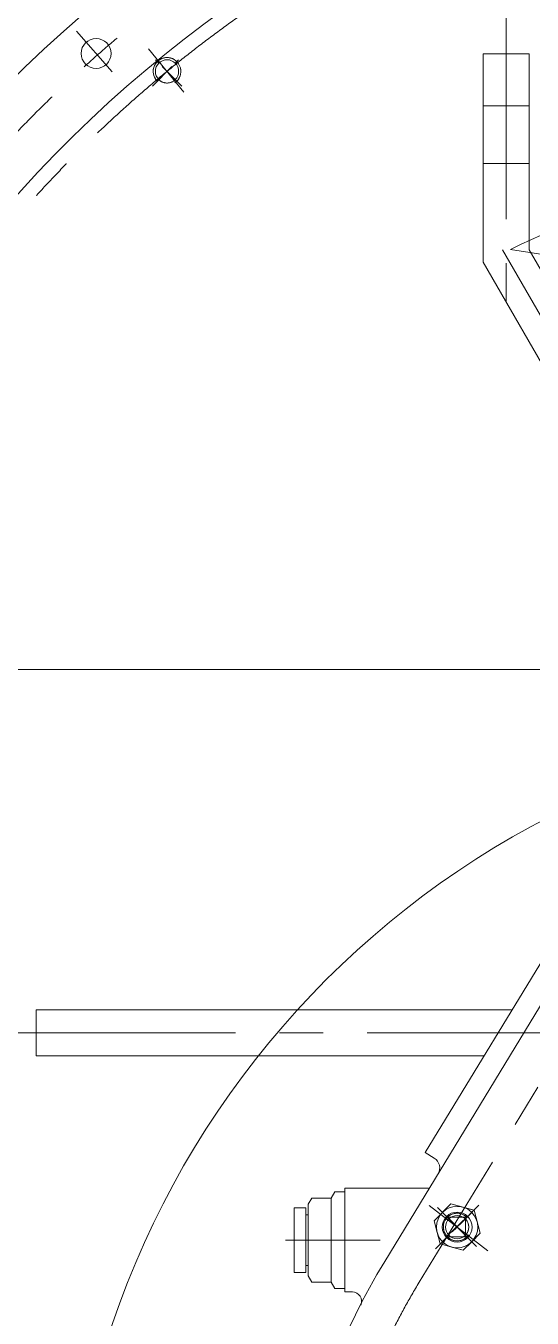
# Model space of a CAD drawing. Header units: millimetres. Extents: x 2 to 671028, y -1 to 511258.
# Drawn here: x 92961 to 98548, y 97864 to 112115 of the extents above; entities that cross this region are included whole.
import ezdxf

# ---------------------------------------------------------------- set-up
doc = ezdxf.new("R2010")
doc.units = ezdxf.units.MM
doc.header["$LTSCALE"] = 25.4
doc.linetypes.add('CENTER', pattern=[50.8, 31.75, -6.35, 6.35, -6.35])
doc.linetypes.add('点画线', pattern=[18, 12, -2, 2, -2])
for name, color, linetype, lineweight in [('CAXA1', 5, 'CENTER', 5), ('中心线层', 5, 'CENTER', 5), ('粗实线层', 7, 'Continuous', 5), ('细实线层', 7, 'Continuous', 5)]:
    doc.layers.add(name, color=color, linetype=linetype, lineweight=lineweight)

msp = doc.modelspace()

# ---------------------------------------------------------------- linework, layer by layer
at = {"color": 7, "lineweight": 5}
for p, q in [((94422.72, 111731.42), (94416.65, 111726.24)), ((94429.05, 111736.27), (94422.72, 111731.42)), ((94435.63, 111740.79), (94429.05, 111736.27)), ((94442.43, 111744.96), (94435.63, 111740.79)), ((94449.44, 111748.77), (94442.43, 111744.96)), ((94456.64, 111752.2), (94449.44, 111748.77)), ((94464.01, 111755.26), (94456.64, 111752.2)), ((94471.54, 111757.92), (94464.01, 111755.26)), ((94479.19, 111760.19), (94471.54, 111757.92)), ((94486.94, 111762.05), (94479.19, 111760.19)), ((94494.79, 111763.5), (94486.94, 111762.05)), ((94502.7, 111764.55), (94494.79, 111763.5)), ((94510.65, 111765.17), (94502.7, 111764.55)), ((94518.63, 111765.38), (94510.65, 111765.17)), ((94526.61, 111765.17), (94518.63, 111765.38)), ((94534.56, 111764.55), (94526.61, 111765.17)), ((94542.47, 111763.5), (94534.56, 111764.55)), ((94550.32, 111762.05), (94542.47, 111763.5)), ((94558.07, 111760.19), (94550.32, 111762.05)), ((94565.72, 111757.92), (94558.07, 111760.19)), ((94573.24, 111755.26), (94565.72, 111757.92)), ((94580.62, 111752.2), (94573.24, 111755.26)), ((94587.82, 111748.77), (94580.62, 111752.2)), ((94594.83, 111744.96), (94587.82, 111748.77)), ((94601.63, 111740.79), (94594.83, 111744.96)), ((94608.21, 111736.27), (94601.63, 111740.79)), ((94614.54, 111731.42), (94608.21, 111736.27)), ((94620.6, 111726.24), (94614.54, 111731.42)), ((98006.23, 111805.37), (98006.23, 109509.5)), ((98006.23, 111805.37), (98514.23, 111805.37)), ((98514.23, 111805.37), (98514.23, 109645.61)), ((94366.44, 111620.96), (94366.23, 111612.98)), ((94366.23, 111612.98), (94366.44, 111605)), ((94367.06, 111628.91), (94366.44, 111620.96)), ((94366.44, 111605), (94367.06, 111597.05)), ((94368.11, 111636.82), (94367.06, 111628.91)), ((94367.06, 111597.05), (94368.11, 111589.14)), ((94369.56, 111644.67), (94368.11, 111636.82)), ((94368.11, 111589.14), (94369.56, 111581.29)), ((94371.42, 111652.42), (94369.56, 111644.67)), ((94373.69, 111660.07), (94371.42, 111652.42)), ((94376.35, 111667.6), (94373.69, 111660.07)), ((94379.41, 111674.97), (94376.35, 111667.6)), ((94382.84, 111682.17), (94379.41, 111674.97)), ((94386.65, 111689.18), (94382.84, 111682.17)), ((94390.82, 111695.98), (94386.65, 111689.18)), ((94395.34, 111702.56), (94390.82, 111695.98)), ((94400.19, 111708.89), (94395.34, 111702.56)), ((94405.37, 111714.96), (94400.19, 111708.89)), ((94410.87, 111720.74), (94405.37, 111714.96)), ((94416.65, 111726.24), (94410.87, 111720.74)), ((94626.39, 111720.74), (94620.6, 111726.24)), ((94631.88, 111714.96), (94626.39, 111720.74)), ((94626.39, 111720.74), (94626.39, 111720.74)), ((94637.07, 111708.89), (94631.88, 111714.96)), ((94641.92, 111702.56), (94637.07, 111708.89)), ((94646.44, 111695.98), (94641.92, 111702.56)), ((94650.61, 111689.18), (94646.44, 111695.98)), ((94654.42, 111682.17), (94650.61, 111689.18)), ((94657.85, 111674.97), (94654.42, 111682.17)), ((94660.91, 111667.6), (94657.85, 111674.97)), ((94663.57, 111660.07), (94660.91, 111667.6)), ((94665.84, 111652.42), (94663.57, 111660.07)), ((94667.7, 111644.67), (94665.84, 111652.42)), ((94669.15, 111636.82), (94667.7, 111644.67)), ((94667.7, 111581.29), (94669.15, 111589.14)), ((94670.19, 111628.91), (94669.15, 111636.82)), ((94669.15, 111589.14), (94670.19, 111597.05)), ((94670.82, 111620.96), (94670.19, 111628.91)), ((94670.19, 111597.05), (94670.82, 111605)), ((94671.03, 111612.98), (94670.82, 111620.96)), ((94670.82, 111605), (94671.03, 111612.98)), ((94369.56, 111581.29), (94371.42, 111573.54)), ((94371.42, 111573.54), (94373.69, 111565.89)), ((94373.69, 111565.89), (94376.35, 111558.36)), ((94376.35, 111558.36), (94379.41, 111550.99)), ((94379.41, 111550.99), (94382.84, 111543.79)), ((94382.84, 111543.79), (94386.65, 111536.78)), ((94386.65, 111536.78), (94390.82, 111529.98)), ((94390.82, 111529.98), (94395.34, 111523.4)), ((94395.34, 111523.4), (94400.19, 111517.07)), ((94400.19, 111517.07), (94405.37, 111511)), ((94405.37, 111511), (94410.87, 111505.22)), ((94410.87, 111505.22), (94427.88, 111522.23)), ((94410.87, 111505.22), (94410.87, 111505.22)), ((94427.88, 111522.23), (94427.88, 111522.23)), ((94427.88, 111522.23), (94432.75, 111517.6)), ((94432.75, 111517.6), (94437.86, 111513.24)), ((94437.86, 111513.24), (94443.19, 111509.15)), ((94443.19, 111509.15), (94448.73, 111505.34)), ((94448.73, 111505.34), (94454.46, 111501.83)), ((94454.46, 111501.83), (94460.36, 111498.63)), ((94460.36, 111498.63), (94466.43, 111495.73)), ((94466.43, 111495.73), (94472.64, 111493.16)), ((94472.64, 111493.16), (94478.97, 111490.92)), ((94478.97, 111490.92), (94485.41, 111489.01)), ((94485.41, 111489.01), (94491.95, 111487.44)), ((94491.95, 111487.44), (94498.55, 111486.22)), ((94498.55, 111486.22), (94505.21, 111485.34)), ((94505.21, 111485.34), (94511.91, 111484.82)), ((94511.91, 111484.82), (94518.63, 111484.64)), ((94518.63, 111484.64), (94525.35, 111484.82)), ((94525.35, 111484.82), (94532.04, 111485.34)), ((94532.04, 111485.34), (94538.71, 111486.22)), ((94538.71, 111486.22), (94545.31, 111487.44)), ((94545.31, 111487.44), (94551.85, 111489.01)), ((94551.85, 111489.01), (94558.29, 111490.92)), ((94558.29, 111490.92), (94564.62, 111493.16)), ((94564.62, 111493.16), (94570.83, 111495.73)), ((94570.83, 111495.73), (94576.89, 111498.63)), ((94576.89, 111498.63), (94582.8, 111501.83)), ((94582.8, 111501.83), (94588.53, 111505.34)), ((94588.53, 111505.34), (94594.07, 111509.15)), ((94594.07, 111509.15), (94599.4, 111513.24)), ((94599.4, 111513.24), (94604.51, 111517.6)), ((94604.51, 111517.6), (94609.38, 111522.23)), ((94609.38, 111522.23), (94609.38, 111522.23)), ((94609.38, 111522.23), (94626.39, 111505.22)), ((94626.39, 111505.22), (94631.88, 111511)), ((94626.39, 111505.22), (94626.39, 111505.22)), ((94631.88, 111511), (94637.07, 111517.07)), ((94637.07, 111517.07), (94641.92, 111523.4)), ((94641.92, 111523.4), (94646.44, 111529.98)), ((94646.44, 111529.98), (94650.61, 111536.78)), ((94650.61, 111536.78), (94654.42, 111543.79)), ((94654.42, 111543.79), (94657.85, 111550.99)), ((94657.85, 111550.99), (94660.91, 111558.36)), ((94660.91, 111558.36), (94663.57, 111565.89)), ((94663.57, 111565.89), (94665.84, 111573.54)), ((94665.84, 111573.54), (94667.7, 111581.29)), ((98006.23, 111233.87), (98514.23, 111233.87)), ((98006.23, 110598.87), (98514.23, 110598.87)), ((101399.95, 104647.41), (98514.23, 109645.61)), ((100960.37, 104392.78), (98006.23, 109509.5)), ((116346.95, 105015.85), (90079.74, 105015.85)), ((99812.14, 103703.05), (97368.73, 99689.28)), ((99741.87, 103123.59), (96921.49, 98490.58)), ((98327.57, 101264.37), (93075.85, 101264.37)), ((98018.33, 100756.37), (93075.85, 100756.37)), ((97368.73, 99689.28), (97466.35, 99629.86)), ((96075.96, 99119.7), (96115.79, 99188.69)), ((96115.79, 99188.69), (96329.96, 99188.69)), ((96329.96, 99188.69), (96329.93, 98259.94)), ((96329.96, 99188.69), (96369.85, 99257.77)), ((96369.85, 99257.77), (96482.26, 99257.77)), ((96482.22, 98152.87), (96482.25, 99295.87)), ((96482.25, 99143.37), (96482.26, 99295.87)), ((96482.25, 99143.37), (96482.25, 99295.87)), ((97404.53, 99295.84), (96482.25, 99295.87)), ((95923.43, 98368.73), (95923.45, 99079.93)), ((95923.45, 99079.93), (96050.45, 99079.92)), ((96050.45, 99079.92), (96050.43, 98368.72)), ((96075.96, 99119.7), (96075.95, 99003.72)), ((97651.6, 99123.48), (97464.95, 98936.83)), ((97558.28, 99030.16), (97651.6, 99123.48)), ((97651.6, 99123.48), (97651.6, 99123.48)), ((97651.6, 99123.48), (97779.09, 99089.32)), ((97906.57, 99055.16), (97651.6, 99123.48)), ((97779.09, 99089.32), (97779.09, 99089.32)), ((97779.09, 99089.32), (97906.57, 99055.16)), ((97906.57, 99055.16), (97906.57, 99055.16)), ((97906.57, 99055.16), (97940.73, 98927.68)), ((97974.89, 98800.19), (97906.57, 99055.16)), ((96050.45, 99003.72), (96075.95, 99003.72)), ((96075.95, 99003.72), (96075.93, 98329.06)), ((97464.95, 98936.83), (97558.28, 99030.16)), ((97499.11, 98809.35), (97464.95, 98936.83)), ((97464.95, 98936.83), (97464.95, 98936.83)), ((97464.95, 98936.83), (97533.27, 98681.86)), ((97572.71, 98907.96), (97570.85, 98900.2)), ((97574.98, 98915.61), (97572.71, 98907.96)), ((97577.64, 98923.13), (97574.98, 98915.61)), ((97580.7, 98930.5), (97577.64, 98923.13)), ((97584.13, 98937.7), (97580.7, 98930.5)), ((97587.94, 98944.71), (97584.13, 98937.7)), ((97592.11, 98951.52), (97587.94, 98944.71)), ((97596.63, 98958.09), (97592.11, 98951.52)), ((97601.48, 98964.42), (97596.63, 98958.09)), ((97606.67, 98970.49), (97601.48, 98964.42)), ((97612.16, 98976.28), (97606.67, 98970.49)), ((97606.67, 98766.54), (97827.68, 98976.28)), ((97617.94, 98981.77), (97612.16, 98976.28)), ((97612.16, 98976.28), (97827.68, 98976.28)), ((97827.68, 98760.75), (97612.16, 98976.28)), ((97624.01, 98986.95), (97617.94, 98981.77)), ((97630.34, 98991.81), (97624.01, 98986.95)), ((97636.92, 98996.33), (97630.34, 98991.81)), ((97643.72, 99000.5), (97636.92, 98996.33)), ((97650.73, 99004.3), (97643.72, 99000.5)), ((97657.93, 99007.74), (97650.73, 99004.3)), ((97665.31, 99010.79), (97657.93, 99007.74)), ((97672.83, 99013.45), (97665.31, 99010.79)), ((97680.48, 99015.72), (97672.83, 99013.45)), ((97688.23, 99017.58), (97680.48, 99015.72)), ((97696.08, 99019.04), (97688.23, 99017.58)), ((97703.99, 99020.08), (97696.08, 99019.04)), ((97711.94, 99020.7), (97703.99, 99020.08)), ((97719.92, 99020.91), (97711.94, 99020.7)), ((97727.9, 99020.7), (97719.92, 99020.91)), ((97735.85, 99020.08), (97727.9, 99020.7)), ((97743.76, 99019.04), (97735.85, 99020.08)), ((97751.61, 99017.58), (97743.76, 99019.04)), ((97759.36, 99015.72), (97751.61, 99017.58)), ((97767.01, 99013.45), (97759.36, 99015.72)), ((97774.54, 99010.79), (97767.01, 99013.45)), ((97781.91, 99007.74), (97774.54, 99010.79)), ((97789.11, 99004.3), (97781.91, 99007.74)), ((97796.12, 99000.5), (97789.11, 99004.3)), ((97802.92, 98996.33), (97796.12, 99000.5)), ((97809.5, 98991.81), (97802.92, 98996.33)), ((97815.83, 98986.95), (97809.5, 98991.81)), ((97827.68, 98976.28), (97810.67, 98959.26)), ((97810.67, 98959.26), (97810.67, 98777.76)), ((97815.3, 98954.39), (97810.67, 98959.26)), ((97810.67, 98959.26), (97810.67, 98777.76)), ((97819.66, 98949.28), (97815.3, 98954.39)), ((97821.9, 98981.77), (97815.83, 98986.95)), ((97823.75, 98943.95), (97819.66, 98949.28)), ((97827.68, 98976.28), (97821.9, 98981.77)), ((97827.56, 98938.41), (97823.75, 98943.95)), ((97831.07, 98932.68), (97827.56, 98938.41)), ((97834.27, 98926.78), (97831.07, 98932.68)), ((97837.17, 98920.71), (97834.27, 98926.78)), ((97839.74, 98914.51), (97837.17, 98920.71)), ((97841.98, 98908.17), (97839.74, 98914.51)), ((97843.89, 98901.73), (97841.98, 98908.17)), ((97940.73, 98927.68), (97940.73, 98927.68)), ((97940.73, 98927.68), (97974.89, 98800.19)), ((97533.27, 98681.86), (97499.11, 98809.35)), ((97499.11, 98809.35), (97499.11, 98809.35)), ((97567.73, 98876.49), (97567.52, 98868.51)), ((97567.52, 98868.51), (97567.73, 98860.54)), ((97568.36, 98884.44), (97567.73, 98876.49)), ((97567.73, 98860.54), (97568.36, 98852.58)), ((97569.4, 98892.35), (97568.36, 98884.44)), ((97568.36, 98852.58), (97569.4, 98844.67)), ((97570.85, 98900.2), (97569.4, 98892.35)), ((97569.4, 98844.67), (97570.85, 98836.83)), ((97570.85, 98836.83), (97572.71, 98829.07)), ((97572.71, 98829.07), (97574.98, 98821.42)), ((97574.98, 98821.42), (97577.64, 98813.9)), ((97577.64, 98813.9), (97580.7, 98806.53)), ((97580.7, 98806.53), (97584.13, 98799.33)), ((97584.13, 98799.33), (97587.94, 98792.31)), ((97587.94, 98792.31), (97592.11, 98785.51)), ((97592.11, 98785.51), (97596.63, 98778.93)), ((97596.63, 98778.93), (97601.48, 98772.6)), ((97601.48, 98772.6), (97606.67, 98766.54)), ((97827.68, 98760.75), (97612.16, 98760.75)), ((97612.16, 98760.75), (97617.94, 98755.26)), ((97788.24, 98613.54), (97974.89, 98800.19)), ((97810.67, 98777.76), (97815.3, 98782.64)), ((97810.67, 98777.76), (97827.68, 98760.75)), ((97815.3, 98782.64), (97819.66, 98787.75)), ((97819.66, 98787.75), (97823.75, 98793.08)), ((97821.9, 98755.26), (97827.68, 98760.75)), ((97823.75, 98793.08), (97827.56, 98798.61)), ((97827.56, 98798.61), (97831.07, 98804.34)), ((97831.07, 98804.34), (97834.27, 98810.25)), ((97834.27, 98810.25), (97837.17, 98816.31)), ((97837.17, 98816.31), (97839.74, 98822.52)), ((97839.74, 98822.52), (97841.98, 98828.85)), ((97841.98, 98828.85), (97843.89, 98835.3)), ((97845.46, 98895.2), (97843.89, 98901.73)), ((97843.89, 98835.3), (97845.46, 98841.83)), ((97846.68, 98888.59), (97845.46, 98895.2)), ((97845.46, 98841.83), (97846.68, 98848.44)), ((97847.56, 98881.93), (97846.68, 98888.59)), ((97846.68, 98848.44), (97847.56, 98855.1)), ((97848.09, 98875.23), (97847.56, 98881.93)), ((97847.56, 98855.1), (97848.09, 98861.8)), ((97848.26, 98868.51), (97848.09, 98875.23)), ((97848.09, 98861.8), (97848.26, 98868.51)), ((97974.89, 98800.19), (97881.56, 98706.87)), ((97974.89, 98800.19), (97974.89, 98800.19)), ((97660.75, 98647.7), (97533.27, 98681.86)), ((97533.27, 98681.86), (97533.27, 98681.86)), ((97533.27, 98681.86), (97788.24, 98613.54)), ((97617.94, 98755.26), (97624.01, 98750.08)), ((97624.01, 98750.08), (97630.34, 98745.22)), ((97630.34, 98745.22), (97636.92, 98740.7)), ((97636.92, 98740.7), (97643.72, 98736.53)), ((97643.72, 98736.53), (97650.73, 98732.72)), ((97650.73, 98732.72), (97657.93, 98729.29)), ((97657.93, 98729.29), (97665.31, 98726.24)), ((97788.24, 98613.54), (97660.75, 98647.7)), ((97660.75, 98647.7), (97660.75, 98647.7)), ((97665.31, 98726.24), (97672.83, 98723.57)), ((97672.83, 98723.57), (97680.48, 98721.31)), ((97680.48, 98721.31), (97688.23, 98719.44)), ((97688.23, 98719.44), (97696.08, 98717.99)), ((97696.08, 98717.99), (97703.99, 98716.95)), ((97703.99, 98716.95), (97711.94, 98716.32)), ((97711.94, 98716.32), (97719.92, 98716.11)), ((97719.92, 98716.11), (97727.9, 98716.32)), ((97727.9, 98716.32), (97735.85, 98716.95)), ((97735.85, 98716.95), (97743.76, 98717.99)), ((97743.76, 98717.99), (97751.61, 98719.44)), ((97751.61, 98719.44), (97759.36, 98721.31)), ((97759.36, 98721.31), (97767.01, 98723.57)), ((97767.01, 98723.57), (97774.54, 98726.24)), ((97774.54, 98726.24), (97781.91, 98729.29)), ((97781.91, 98729.29), (97789.11, 98732.72)), ((97881.56, 98706.87), (97788.24, 98613.54)), ((97789.11, 98732.72), (97796.12, 98736.53)), ((97796.12, 98736.53), (97802.92, 98740.7)), ((97802.92, 98740.7), (97809.5, 98745.22)), ((97809.5, 98745.22), (97815.83, 98750.08)), ((97815.83, 98750.08), (97821.9, 98755.26)), ((97881.56, 98706.87), (97881.56, 98706.87)), ((97788.24, 98613.54), (97788.24, 98613.54)), ((95923.43, 98368.73), (96050.43, 98368.72)), ((96050.43, 98444.92), (96075.93, 98444.92)), ((96075.93, 98329.06), (96115.76, 98260.07)), ((96115.76, 98260.07), (96329.93, 98260.06)), ((96329.93, 98259.94), (96369.75, 98190.97)), ((96369.75, 98190.97), (96482.33, 98190.97)), ((96482.22, 98305.38), (96482.22, 98152.87)), ((96482.23, 98305.37), (96482.22, 98152.87)), ((96563.56, 98152.87), (96482.22, 98152.87))]:
    msp.add_line(p, q, dxfattribs=at)
for centre, radius in [((93736.03, 111810.7), 165.1), ((94518.63, 111612.98), 128.34), ((103213.35, 94659.48), 9811.04), ((103213.35, 94659.48), 4931.97), ((97719.92, 98868.51), 228.6), ((97719.92, 98868.51), 165.1), ((97719.92, 98868.51), 128.34)]:
    msp.add_circle(centre, radius, dxfattribs=at)
for centre, radius, start, end in [((103219.97, 101010.37), 14795.5, 301.355793, 238.585014), ((103206.5, 101010.37), 13868.4, 303.508424, 236.55604), ((97400.31, 99521.38), 127, 328.668755, 58.668755), ((103213.35, 94660.37), 7366, 148.668749, 31.333257), ((96563.55, 98051.27), 101.6, 335.161135, 89.99821)]:
    msp.add_arc(centre, radius, start, end, dxfattribs=at)
msp.add_open_spline([(113756.06, 111546.46), (112864.76, 112500.68), (110828.57, 114210.56), (107205.9, 115926.71), (103206.46, 116616.51), (99134.75, 116199.62), (95271.92, 114747.14), (91886.62, 112322.04), (89225.21, 109071.49), (87483.93, 105213.15), (86756.39, 100999.07), (87250.69, 96719.95), (88797.38, 92676.33), (91368.61, 89151.74), (94783.64, 86393.33), (98824.37, 84605.58), (103217.92, 83906.81), (107669.52, 84391.84), (111873.72, 86012.49), (115532.96, 88690.99), (118399.43, 92241.38), (120258.47, 96440.21), (120722.94, 99481.24), (120765.24, 101003.64)], degree=3, knots=[0, 0, 0, 0, 6187.66602572, 12450.35545818, 18783.77638031, 25175.55398045, 31622.06567916, 38124.71359482, 44683.23785819, 51298.55092183, 57973.87072775, 64697.01929391, 71462.74865718, 78273.50179554, 85129.27889684, 92030.08014528, 98977.28584344, 105969.70115191, 113006.62299906, 120087.95118565, 127214.49594475, 134386.49284868, 141603.66326616, 141603.66326616, 141603.66326616, 141603.66326616], dxfattribs=at)
msp.add_point((96482.23, 98724.37), dxfattribs=at)
at = {"layer": 'CAXA1', "linetype": 'CENTER', "lineweight": 5, "ltscale": 3}
for p, q in [((98260.23, 112402.23), (98260.23, 109069.55)), ((93913.72, 111608.09), (93520.34, 112056.65)), ((94705.74, 111384.99), (94315.44, 111860.57)), ((101218.26, 104454.1), (98222.13, 109643.55)), ((100121.5, 102892.46), (97301.14, 98259.39)), ((118500.76, 101010.37), (88122.26, 101010.37)), ((98060.09, 98607.49), (97409.9, 99106.4)), ((96393.34, 98724.31), (95825.9, 98724.33)), ((96027.94, 98724.38), (96869.69, 98724.36))]:
    msp.add_line(p, q, dxfattribs=at)
for radius in [14351, 13716]:
    msp.add_circle((103219.97, 101010.37), radius, dxfattribs=at)
msp.add_arc((103213.35, 94660.37), 6921.5, 148.669255, 31.33338, dxfattribs=at)
at = {"layer": '中心线层', "color": 7, "linetype": '点画线', "lineweight": 5}
for p, q in [((94680.27, 111451.34), (94356.98, 111774.62)), ((94356.98, 111451.34), (94680.27, 111774.62)), ((97960.45, 99109.05), (97479.39, 98627.98)), ((97504.39, 99084.04), (97935.45, 98652.99)), ((97881.56, 98706.87), (97558.28, 99030.16)), ((97881.56, 99030.16), (97558.28, 98706.87))]:
    msp.add_line(p, q, dxfattribs=at)
at = {"layer": '粗实线层', "color": 7, "lineweight": 5}
msp.add_line((93075.85, 101264.37), (93075.85, 100756.37), dxfattribs=at)
at = {"layer": '细实线层', "color": 7, "linetype": 'Continuous', "lineweight": 5}
for p, q in [((98307.74, 109649.26), (98962.98, 109546.5)), ((96482.25, 99143.37), (96482.23, 98724.37))]:
    msp.add_line(p, q, dxfattribs=at)
at = {"layer": '细实线层', "color": 7, "lineweight": 5}
for centre, start, end in [((94518.63, 111612.98), 305, 225), ((97719.92, 98868.51), 45, 325)]:
    msp.add_arc(centre, 152.4, start, end, dxfattribs=at)
at = {"layer": '细实线层', "color": 7, "linetype": 'Continuous', "lineweight": 5}
msp.add_arc((103243.71, 99427.81), 11350.85, 105.696275, 115.776031, dxfattribs=at)

doc.saveas('drawing.dxf')
